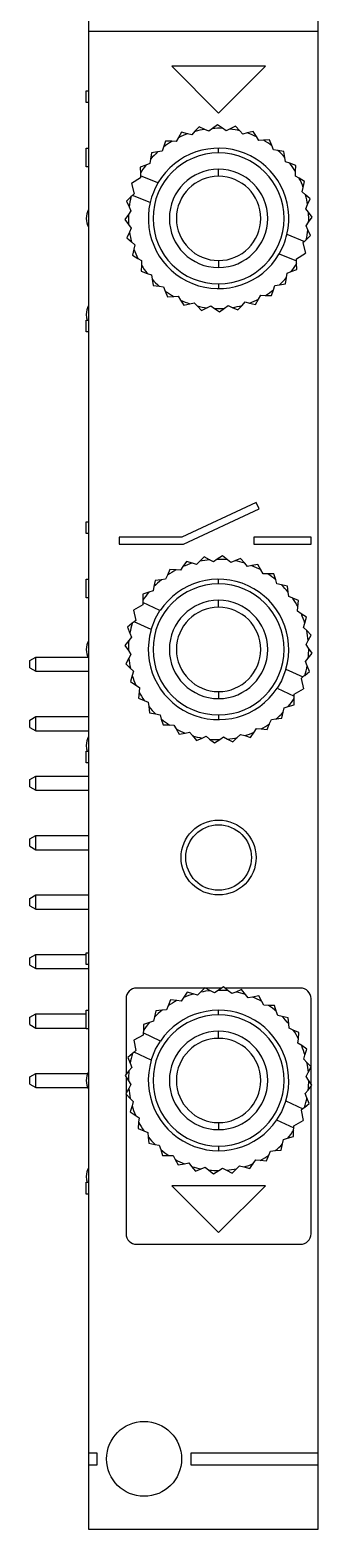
# Model space of a CAD drawing. Extents: x 437 to 795, y 364 to 621.
# Drawn here: x 605.2 to 629.8, y 364.3 to 492.4 of the extents above; entities that cross this region are included whole.
import ezdxf

# ---------------------------------------------------------------- set-up
doc = ezdxf.new("R2010")
doc.units = 0
doc.layers.get('0').update_dxf_attribs({"linetype": 'CONTINUOUS'})

msp = doc.modelspace()

# ---------------------------------------------------------------- linework, layer by layer
at = {"color": 7, "linetype": 'CONTINUOUS'}
for p, q in [((610.24, 493.34), (610.24, 492.34)), ((629.84, 492.34), (629.84, 493.34)), ((610.24, 492.34), (629.84, 492.34)), ((610.24, 492.34), (610.24, 370.84)), ((629.84, 370.84), (629.84, 492.34)), ((625.34, 489.33), (617.34, 489.33)), ((617.34, 489.33), (621.34, 485.33)), ((621.34, 485.33), (625.34, 489.33)), ((610.04, 486.23), (610.04, 487.23)), ((610.04, 487.23), (610.24, 487.23)), ((610.24, 486.23), (610.04, 486.23)), ((621.24, 484.33), (620.81, 484.02)), ((621.67, 484.03), (621.24, 484.33)), ((622.8, 484.2), (622.32, 483.97)), ((623.16, 483.82), (622.8, 484.2)), ((616.81, 482.93), (616.63, 482.43)), ((617.34, 482.92), (616.81, 482.93)), ((617.72, 482.9), (617.34, 482.92)), ((617.91, 483.23), (617.72, 482.9)), ((618.18, 483.69), (617.91, 483.23)), ((618.7, 483.57), (618.18, 483.69)), ((619.07, 483.48), (618.7, 483.57)), ((619.32, 483.77), (619.07, 483.48)), ((619.68, 484.16), (619.32, 483.77)), ((620.16, 483.94), (619.68, 484.16)), ((620.51, 483.79), (620.16, 483.94)), ((620.81, 484.02), (620.51, 483.79)), ((621.98, 483.81), (621.67, 484.03)), ((622.32, 483.97), (621.98, 483.81)), ((623.42, 483.54), (623.16, 483.82)), ((623.79, 483.63), (623.42, 483.54)), ((624.3, 483.76), (623.79, 483.63)), ((624.59, 483.32), (624.3, 483.76)), ((624.79, 482.99), (624.59, 483.32)), ((625.17, 483.01), (624.79, 482.99)), ((625.7, 483.04), (625.17, 483.01)), ((625.88, 482.55), (625.7, 483.04)), ((610.04, 480.73), (610.04, 482.33)), ((610.04, 482.33), (610.24, 482.33)), ((615.61, 481.92), (615.53, 481.4)), ((616.13, 482.01), (615.61, 481.92)), ((616.51, 482.07), (616.13, 482.01)), ((616.63, 482.43), (616.51, 482.07)), ((621.34, 481.93), (621.34, 482.33)), ((626.02, 482.19), (625.88, 482.55)), ((626.4, 482.14), (626.02, 482.19)), ((626.92, 482.06), (626.4, 482.14)), ((627.01, 481.54), (626.92, 482.06)), ((610.24, 480.73), (610.04, 480.73)), ((615.12, 480.88), (614.63, 480.7)), ((614.63, 480.7), (614.66, 480.17)), ((615.48, 481.02), (615.12, 480.88)), ((615.53, 481.4), (615.48, 481.02)), ((621.34, 479.93), (621.34, 480.53)), ((627.07, 481.16), (627.01, 481.54)), ((627.43, 481.04), (627.07, 481.16)), ((627.93, 480.86), (627.43, 481.04)), ((627.9, 479.95), (627.92, 480.33)), ((627.92, 480.33), (627.93, 480.86)), ((614.68, 479.79), (613.91, 479.3)), ((613.91, 479.3), (614.13, 478.42)), ((614.66, 480.17), (614.67, 479.97)), ((616.16, 479.37), (614.67, 479.97)), ((614.67, 479.97), (614.68, 479.79)), ((628.23, 479.76), (627.9, 479.95)), ((628.69, 479.49), (628.23, 479.76)), ((628.57, 478.97), (628.69, 479.49)), ((613.85, 478.16), (613.47, 477.8)), ((613.47, 477.8), (613.7, 477.32)), ((614, 478.3), (613.85, 478.16)), ((614.13, 478.42), (614, 478.3)), ((615.49, 477.7), (614, 478.3)), ((628.48, 478.6), (628.57, 478.97)), ((628.77, 478.35), (628.48, 478.6)), ((629.16, 477.99), (628.77, 478.35)), ((628.94, 477.51), (629.16, 477.99)), ((613.64, 476.67), (613.34, 476.24)), ((613.86, 476.98), (613.64, 476.67)), ((613.7, 477.32), (613.86, 476.98)), ((628.79, 477.16), (628.94, 477.51)), ((629.02, 476.86), (628.79, 477.16)), ((629.33, 476.43), (629.02, 476.86)), ((613.34, 476.24), (613.65, 475.81)), ((613.65, 475.81), (613.88, 475.51)), ((613.88, 475.51), (613.73, 475.16)), ((628.81, 475.69), (629.03, 476)), ((628.97, 475.35), (628.81, 475.69)), ((629.2, 474.87), (628.97, 475.35)), ((629.03, 476), (629.33, 476.43)), ((613.73, 475.16), (613.51, 474.68)), ((613.51, 474.68), (613.9, 474.32)), ((613.9, 474.32), (614.19, 474.07)), ((614.19, 474.07), (614.1, 473.7)), ((627.18, 474.97), (628.67, 474.37)), ((628.67, 474.37), (628.54, 474.25)), ((628.54, 474.25), (628.76, 473.37)), ((628.82, 474.51), (628.67, 474.37)), ((628.82, 474.51), (629.2, 474.87)), ((614.1, 473.7), (613.98, 473.18)), ((613.98, 473.18), (614.44, 472.91)), ((614.44, 472.91), (614.77, 472.72)), ((614.77, 472.72), (614.75, 472.34)), ((621.34, 472.73), (621.34, 472.13)), ((626.51, 473.3), (628, 472.7)), ((627.99, 472.88), (628.76, 473.37)), ((628, 472.7), (627.99, 472.88)), ((628.01, 472.5), (628, 472.7)), ((614.75, 472.34), (614.74, 471.81)), ((614.74, 471.81), (615.24, 471.63)), ((615.24, 471.63), (615.6, 471.51)), ((615.6, 471.51), (615.66, 471.13)), ((627.14, 471.27), (627.19, 471.65)), ((627.19, 471.65), (627.55, 471.78)), ((627.55, 471.78), (628.04, 471.97)), ((628.04, 471.97), (628.01, 472.5)), ((615.66, 471.13), (615.75, 470.61)), ((615.75, 470.61), (616.27, 470.53)), ((616.27, 470.53), (616.65, 470.48)), ((616.65, 470.48), (616.79, 470.12)), ((616.79, 470.12), (616.97, 469.63)), ((621.34, 470.73), (621.34, 470.33)), ((625.86, 469.74), (626.04, 470.24)), ((626.04, 470.24), (626.16, 470.6)), ((626.16, 470.6), (626.54, 470.66)), ((626.54, 470.66), (627.06, 470.75)), ((627.06, 470.75), (627.14, 471.27)), ((616.97, 469.63), (617.5, 469.66)), ((617.5, 469.66), (617.88, 469.68)), ((617.88, 469.68), (618.08, 469.35)), ((618.08, 469.35), (618.37, 468.91)), ((618.37, 468.91), (618.88, 469.04)), ((618.88, 469.04), (619.25, 469.13)), ((619.25, 469.13), (619.51, 468.85)), ((619.51, 468.85), (619.87, 468.47)), ((620.35, 468.7), (620.69, 468.86)), ((620.69, 468.86), (621, 468.64)), ((621.86, 468.65), (622.16, 468.88)), ((622.16, 468.88), (622.51, 468.73)), ((622.99, 468.51), (623.35, 468.9)), ((623.35, 468.9), (623.6, 469.19)), ((623.6, 469.19), (623.97, 469.1)), ((623.97, 469.1), (624.49, 468.98)), ((624.49, 468.98), (624.76, 469.44)), ((624.76, 469.44), (624.95, 469.76)), ((624.95, 469.76), (625.33, 469.75)), ((625.33, 469.75), (625.86, 469.74)), ((610.04, 466.63), (610.04, 467.63)), ((610.04, 467.63), (610.24, 467.63)), ((619.87, 468.47), (620.35, 468.7)), ((621, 468.64), (621.43, 468.34)), ((621.43, 468.34), (621.86, 468.65)), ((622.51, 468.73), (622.99, 468.51)), ((610.24, 466.63), (610.04, 466.63)), ((624.55, 452.06), (618.2, 449.1)), ((618.34, 448.5), (624.8, 451.52)), ((624.8, 451.52), (624.55, 452.06)), ((610.04, 449.4), (610.04, 450.4)), ((610.04, 450.4), (610.24, 450.4)), ((610.24, 449.4), (610.04, 449.4)), ((618.2, 449.1), (612.84, 449.1)), ((612.84, 449.1), (612.84, 448.5)), ((612.84, 448.5), (618.34, 448.5)), ((624.34, 449.1), (624.34, 448.5)), ((629.24, 449.1), (624.34, 449.1)), ((624.34, 448.5), (629.24, 448.5)), ((629.24, 448.5), (629.24, 449.1)), ((618.59, 447.02), (618.29, 446.58)), ((619.1, 446.87), (618.59, 447.02)), ((619.73, 447.04), (619.46, 446.77)), ((620.11, 447.41), (619.73, 447.04)), ((620.58, 447.17), (620.11, 447.41)), ((620.91, 446.99), (620.58, 447.17)), ((621.23, 447.2), (620.91, 446.99)), ((621.67, 447.5), (621.23, 447.2)), ((622.09, 447.17), (621.67, 447.5)), ((622.38, 446.93), (622.09, 447.17)), ((622.73, 447.08), (622.38, 446.93)), ((623.22, 447.28), (622.73, 447.08)), ((623.57, 446.87), (623.22, 447.28)), ((616.97, 445.85), (616.82, 445.5)), ((617.17, 446.34), (616.97, 445.85)), ((617.7, 446.29), (617.17, 446.34)), ((618.08, 446.26), (617.7, 446.29)), ((618.29, 446.58), (618.08, 446.26)), ((619.46, 446.77), (619.1, 446.87)), ((623.81, 446.58), (623.57, 446.87)), ((624.19, 446.66), (623.81, 446.58)), ((624.7, 446.76), (624.19, 446.66)), ((624.96, 446.3), (624.7, 446.76)), ((625.15, 445.96), (624.96, 446.3)), ((625.53, 445.96), (625.15, 445.96)), ((626.06, 445.96), (625.53, 445.96)), ((626.22, 445.46), (626.06, 445.96)), ((610.04, 443.9), (610.04, 445.5)), ((610.04, 445.5), (610.24, 445.5)), ((615.74, 444.5), (615.38, 444.39)), ((615.82, 444.88), (615.74, 444.5)), ((615.92, 445.39), (615.82, 444.88)), ((616.45, 445.45), (615.92, 445.39)), ((616.82, 445.5), (616.45, 445.45)), ((621.34, 445.1), (621.34, 445.5)), ((626.33, 445.1), (626.22, 445.46)), ((626.71, 445.02), (626.33, 445.1)), ((627.22, 444.92), (626.71, 445.02)), ((627.28, 444.39), (627.22, 444.92)), ((610.24, 443.9), (610.04, 443.9)), ((614.87, 443.31), (614.08, 442.87)), ((614.88, 443.5), (614.87, 443.31)), ((615.38, 444.39), (614.88, 444.22)), ((614.88, 444.22), (614.88, 443.7)), ((614.88, 443.7), (614.88, 443.5)), ((616.33, 442.82), (614.88, 443.5)), ((621.34, 443.1), (621.34, 443.7)), ((627.33, 444.02), (627.28, 444.39)), ((627.68, 443.87), (627.33, 444.02)), ((628.17, 443.67), (627.68, 443.87)), ((628.12, 443.14), (628.17, 443.67)), ((614.08, 442.87), (614.26, 441.98)), ((614.26, 441.98), (614.12, 441.86)), ((628.09, 442.76), (628.12, 443.14)), ((628.41, 442.55), (628.09, 442.76)), ((628.85, 442.25), (628.41, 442.55)), ((628.7, 441.74), (628.85, 442.25)), ((613.97, 441.74), (613.56, 441.39)), ((613.56, 441.39), (613.76, 440.9)), ((613.76, 440.9), (613.91, 440.55)), ((614.12, 441.86), (613.97, 441.74)), ((615.58, 441.19), (614.12, 441.86)), ((628.6, 441.38), (628.7, 441.74)), ((628.87, 441.11), (628.6, 441.38)), ((629.24, 440.73), (628.87, 441.11)), ((629, 440.26), (629.24, 440.73)), ((613.67, 440.26), (613.34, 439.84)), ((613.34, 439.84), (613.64, 439.4)), ((613.64, 439.4), (613.85, 439.08)), ((613.91, 440.55), (613.67, 440.26)), ((628.82, 439.93), (629, 440.26)), ((629.03, 439.61), (628.82, 439.93)), ((629.33, 439.17), (629.03, 439.61)), ((605.23, 438.55), (605.74, 438.84)), ((605.23, 437.92), (605.23, 438.55)), ((605.74, 437.63), (605.74, 438.84)), ((605.74, 438.84), (610.19, 438.84)), ((613.67, 438.75), (613.43, 438.28)), ((613.43, 438.28), (613.8, 437.9)), ((613.85, 439.08), (613.67, 438.75)), ((628.76, 438.46), (629, 438.75)), ((628.91, 438.11), (628.76, 438.46)), ((629.11, 437.62), (628.91, 438.11)), ((629, 438.75), (629.33, 439.17)), ((605.23, 437.92), (605.74, 437.63)), ((605.74, 437.63), (610.24, 437.63)), ((613.8, 437.9), (614.07, 437.63)), ((613.97, 437.27), (613.82, 436.76)), ((614.07, 437.63), (613.97, 437.27)), ((627.09, 437.82), (628.55, 437.15)), ((628.55, 437.15), (628.41, 437.03)), ((628.41, 437.03), (628.59, 436.14)), ((628.7, 437.27), (628.55, 437.15)), ((628.7, 437.27), (629.11, 437.62)), ((613.82, 436.76), (614.26, 436.46)), ((614.26, 436.46), (614.58, 436.25)), ((614.55, 435.87), (614.5, 435.34)), ((614.58, 436.25), (614.55, 435.87)), ((621.34, 435.9), (621.34, 435.3)), ((626.34, 436.19), (627.79, 435.51)), ((627.79, 435.51), (627.8, 435.69)), ((627.79, 435.31), (627.79, 435.51)), ((627.8, 435.69), (628.59, 436.14)), ((614.5, 435.34), (614.99, 435.14)), ((614.99, 435.14), (615.34, 434.99)), ((615.34, 434.99), (615.39, 434.62)), ((615.39, 434.62), (615.45, 434.09)), ((626.85, 434.13), (626.93, 434.51)), ((626.93, 434.51), (627.29, 434.62)), ((627.29, 434.62), (627.79, 434.78)), ((627.79, 434.78), (627.79, 435.31)), ((605.23, 433.47), (605.74, 433.76)), ((605.23, 432.84), (605.23, 433.47)), ((605.74, 432.55), (605.74, 433.76)), ((605.74, 433.76), (610.24, 433.76)), ((615.45, 434.09), (615.96, 433.99)), ((615.96, 433.99), (616.34, 433.91)), ((616.34, 433.91), (616.45, 433.55)), ((616.45, 433.55), (616.61, 433.05)), ((616.61, 433.05), (617.14, 433.05)), ((617.14, 433.05), (617.52, 433.04)), ((617.52, 433.04), (617.71, 432.71)), ((621.34, 433.9), (621.34, 433.5)), ((625.5, 432.67), (625.7, 433.16)), ((625.7, 433.16), (625.85, 433.51)), ((625.85, 433.51), (626.22, 433.56)), ((626.22, 433.56), (626.75, 433.62)), ((626.75, 433.62), (626.85, 434.13)), ((605.23, 432.84), (605.74, 432.55)), ((605.74, 432.55), (610.24, 432.55)), ((617.71, 432.71), (617.97, 432.25)), ((617.97, 432.25), (618.49, 432.35)), ((618.49, 432.35), (618.86, 432.43)), ((618.86, 432.43), (619.1, 432.14)), ((619.1, 432.14), (619.45, 431.73)), ((619.45, 431.73), (619.94, 431.93)), ((619.94, 431.93), (620.29, 432.08)), ((620.29, 432.08), (620.58, 431.84)), ((620.58, 431.84), (621, 431.51)), ((621, 431.51), (621.44, 431.81)), ((621.44, 431.81), (621.76, 432.02)), ((621.76, 432.02), (622.09, 431.84)), ((622.09, 431.84), (622.56, 431.6)), ((622.56, 431.6), (622.94, 431.97)), ((622.94, 431.97), (623.21, 432.24)), ((623.21, 432.24), (623.57, 432.14)), ((623.57, 432.14), (624.08, 431.99)), ((624.08, 431.99), (624.38, 432.43)), ((624.38, 432.43), (624.59, 432.75)), ((624.59, 432.75), (624.97, 432.72)), ((624.97, 432.72), (625.5, 432.67)), ((610.04, 429.8), (610.04, 430.8)), ((610.04, 430.8), (610.24, 430.8)), ((610.24, 429.8), (610.04, 429.8)), ((605.23, 428.39), (605.74, 428.68)), ((605.23, 427.76), (605.23, 428.39)), ((605.74, 427.47), (605.74, 428.68)), ((605.74, 428.68), (610.24, 428.68)), ((605.23, 427.76), (605.74, 427.47)), ((605.74, 427.47), (610.24, 427.47)), ((605.23, 423.31), (605.74, 423.6)), ((605.23, 422.68), (605.23, 423.31)), ((605.74, 422.39), (605.74, 423.6)), ((605.74, 423.6), (610.24, 423.6)), ((605.23, 422.68), (605.74, 422.39)), ((605.74, 422.39), (610.24, 422.39)), ((605.23, 418.23), (605.74, 418.52)), ((605.23, 417.6), (605.23, 418.23)), ((605.23, 417.6), (605.74, 417.31)), ((605.74, 417.31), (605.74, 418.52)), ((605.74, 418.52), (610.24, 418.52)), ((605.74, 417.31), (610.24, 417.31)), ((605.23, 413.15), (605.74, 413.44)), ((605.23, 412.52), (605.23, 413.15)), ((605.23, 412.52), (605.74, 412.23)), ((605.74, 412.23), (605.74, 413.44)), ((605.74, 413.44), (610.04, 413.44)), ((610.04, 412.57), (610.04, 413.57)), ((610.04, 413.57), (610.24, 413.57)), ((610.24, 412.57), (610.04, 412.57)), ((605.74, 412.23), (610.24, 412.23)), ((620.17, 410.57), (614.34, 410.57)), ((618.66, 410.21), (618.36, 409.78)), ((619.17, 410.06), (618.66, 410.21)), ((619.53, 409.95), (619.17, 410.06)), ((619.8, 410.22), (619.53, 409.95)), ((620.18, 410.59), (619.8, 410.22)), ((620.65, 410.34), (620.18, 410.59)), ((621.61, 410.57), (620.21, 410.57)), ((620.99, 410.17), (620.65, 410.34)), ((621.31, 410.37), (620.99, 410.17)), ((621.75, 410.66), (621.31, 410.37)), ((622.16, 410.33), (621.75, 410.66)), ((628.34, 410.57), (621.86, 410.57)), ((622.46, 410.09), (622.16, 410.33)), ((622.81, 410.23), (622.46, 410.09)), ((623.3, 410.43), (622.81, 410.23)), ((623.64, 410.02), (623.3, 410.43)), ((623.88, 409.73), (623.64, 410.02)), ((624.77, 409.9), (624.25, 409.8)), ((625.03, 409.43), (624.77, 409.9)), ((610.04, 407.07), (610.04, 408.67)), ((610.04, 408.67), (610.24, 408.67)), ((613.44, 409.67), (613.44, 403.2)), ((615.98, 408.62), (615.87, 408.1)), ((616.5, 408.67), (615.98, 408.62)), ((616.88, 408.71), (616.5, 408.67)), ((617.03, 409.06), (616.88, 408.71)), ((617.24, 409.55), (617.03, 409.06)), ((617.77, 409.5), (617.24, 409.55)), ((618.15, 409.46), (617.77, 409.5)), ((618.36, 409.78), (618.15, 409.46)), ((621.34, 408.27), (621.34, 408.67)), ((624.25, 409.8), (623.88, 409.73)), ((625.21, 409.1), (625.03, 409.43)), ((625.59, 409.09), (625.21, 409.1)), ((626.12, 409.09), (625.59, 409.09)), ((626.27, 408.58), (626.12, 409.09)), ((629.24, 403.84), (629.24, 409.67)), ((605.23, 408.07), (605.74, 408.36)), ((605.23, 407.44), (605.23, 408.07)), ((605.23, 407.44), (605.74, 407.15)), ((605.74, 407.15), (605.74, 408.36)), ((605.74, 408.36), (610.04, 408.36)), ((615.43, 407.61), (614.92, 407.46)), ((614.92, 407.46), (614.92, 406.93)), ((615.79, 407.73), (615.43, 407.61)), ((615.87, 408.1), (615.79, 407.73)), ((626.39, 408.22), (626.27, 408.58)), ((626.76, 408.14), (626.39, 408.22)), ((627.28, 408.03), (626.76, 408.14)), ((627.33, 407.51), (627.28, 408.03)), ((627.37, 407.13), (627.33, 407.51)), ((605.74, 407.15), (610.04, 407.15)), ((610.24, 407.07), (610.04, 407.07)), ((614.91, 406.55), (614.11, 406.11)), ((614.11, 406.11), (614.28, 405.22)), ((614.92, 406.93), (614.91, 406.73)), ((616.37, 406.04), (614.91, 406.73)), ((614.91, 406.73), (614.91, 406.55)), ((621.34, 406.27), (621.34, 406.87)), ((627.72, 406.98), (627.37, 407.13)), ((628.21, 406.77), (627.72, 406.98)), ((628.12, 405.86), (628.16, 406.24)), ((628.16, 406.24), (628.21, 406.77)), ((613.99, 404.98), (613.58, 404.64)), ((614.14, 405.1), (613.99, 404.98)), ((614.28, 405.22), (614.14, 405.1)), ((615.59, 404.41), (614.14, 405.1)), ((628.44, 405.65), (628.12, 405.86)), ((628.87, 405.35), (628.44, 405.65)), ((628.62, 404.48), (628.72, 404.84)), ((628.72, 404.84), (628.87, 405.35)), ((613.68, 403.5), (613.35, 403.09)), ((613.58, 404.64), (613.78, 404.15)), ((613.92, 403.79), (613.68, 403.5)), ((613.78, 404.15), (613.92, 403.79)), ((628.88, 404.21), (628.62, 404.48)), ((629.25, 403.83), (628.88, 404.21)), ((629, 403.36), (629.25, 403.83)), ((629.24, 402.4), (629.24, 403.8)), ((605.23, 402.99), (605.74, 403.28)), ((605.23, 402.36), (605.23, 402.99)), ((605.23, 402.36), (605.74, 402.07)), ((605.74, 402.07), (605.74, 403.28)), ((605.74, 403.28), (610.16, 403.28)), ((613.35, 403.09), (613.64, 402.65)), ((613.44, 402.95), (613.44, 401.55)), ((613.64, 402.65), (613.84, 402.33)), ((613.84, 402.33), (613.67, 401.99)), ((628.83, 403.02), (629, 403.36)), ((629.03, 402.7), (628.83, 403.02)), ((628.99, 401.85), (629.32, 402.26)), ((629.32, 402.26), (629.03, 402.7)), ((605.74, 402.07), (610.16, 402.07)), ((613.67, 401.99), (613.42, 401.52)), ((613.42, 401.52), (613.79, 401.14)), ((613.44, 401.51), (613.44, 389.57)), ((613.79, 401.14), (614.05, 400.87)), ((627.08, 400.94), (628.53, 400.25)), ((628.75, 401.55), (628.99, 401.85)), ((628.89, 401.2), (628.75, 401.55)), ((629.09, 400.71), (628.89, 401.2)), ((629.24, 389.57), (629.24, 402.15)), ((613.95, 400.51), (613.8, 400)), ((613.8, 400), (614.23, 399.7)), ((614.05, 400.87), (613.95, 400.51)), ((614.23, 399.7), (614.55, 399.49)), ((628.53, 400.25), (628.39, 400.13)), ((628.39, 400.13), (628.56, 399.24)), ((628.68, 400.37), (628.53, 400.25)), ((628.68, 400.37), (629.09, 400.71)), ((614.51, 399.11), (614.46, 398.58)), ((614.46, 398.58), (614.95, 398.37)), ((614.55, 399.49), (614.51, 399.11)), ((614.95, 398.37), (615.3, 398.22)), ((621.34, 399.07), (621.34, 398.47)), ((626.3, 399.31), (627.76, 398.62)), ((627.75, 398.42), (627.76, 398.62)), ((627.75, 397.89), (627.75, 398.42)), ((627.76, 398.8), (628.56, 399.24)), ((627.76, 398.62), (627.76, 398.8)), ((615.3, 398.22), (615.34, 397.84)), ((615.34, 397.84), (615.39, 397.32)), ((615.39, 397.32), (615.91, 397.21)), ((615.91, 397.21), (616.28, 397.13)), ((616.28, 397.13), (616.4, 396.77)), ((621.34, 397.07), (621.34, 396.67)), ((626.69, 396.73), (626.8, 397.25)), ((626.8, 397.25), (626.88, 397.62)), ((626.88, 397.62), (627.24, 397.74)), ((627.24, 397.74), (627.75, 397.89)), ((616.4, 396.77), (616.55, 396.26)), ((616.55, 396.26), (617.08, 396.26)), ((617.08, 396.26), (617.46, 396.25)), ((617.46, 396.25), (617.64, 395.92)), ((617.64, 395.92), (617.9, 395.45)), ((624.31, 395.57), (624.52, 395.89)), ((624.52, 395.89), (624.9, 395.85)), ((624.9, 395.85), (625.43, 395.8)), ((625.43, 395.8), (625.64, 396.29)), ((625.64, 396.29), (625.79, 396.64)), ((625.79, 396.64), (626.17, 396.68)), ((626.17, 396.68), (626.69, 396.73)), ((617.9, 395.45), (618.42, 395.55)), ((618.42, 395.55), (618.79, 395.62)), ((618.79, 395.62), (619.03, 395.33)), ((619.03, 395.33), (619.37, 394.92)), ((619.37, 394.92), (619.86, 395.12)), ((619.86, 395.12), (620.21, 395.26)), ((620.21, 395.26), (620.51, 395.02)), ((620.51, 395.02), (620.92, 394.69)), ((620.92, 394.69), (621.36, 394.97)), ((621.36, 394.97), (621.68, 395.18)), ((621.68, 395.18), (622.02, 395.01)), ((622.02, 395.01), (622.49, 394.76)), ((622.49, 394.76), (622.87, 395.13)), ((622.87, 395.13), (623.14, 395.39)), ((623.14, 395.39), (623.5, 395.29)), ((623.5, 395.29), (624.01, 395.14)), ((624.01, 395.14), (624.31, 395.57)), ((610.04, 392.97), (610.04, 393.97)), ((610.04, 393.97), (610.24, 393.97)), ((617.34, 393.67), (621.34, 389.67)), ((625.34, 393.67), (617.34, 393.67)), ((621.34, 389.67), (625.34, 393.67)), ((610.24, 392.97), (610.04, 392.97)), ((614.34, 388.67), (628.34, 388.67)), ((610.24, 370.84), (610.24, 369.84)), ((610.98, 370.84), (610.24, 370.84)), ((610.98, 369.84), (610.98, 370.84)), ((618.98, 370.84), (618.98, 369.84)), ((629.84, 370.84), (618.98, 370.84)), ((629.84, 369.84), (629.84, 370.84)), ((610.24, 369.84), (610.98, 369.84)), ((610.24, 369.84), (610.24, 364.34)), ((618.98, 369.84), (629.84, 369.84)), ((629.84, 364.34), (629.84, 369.84)), ((610.24, 364.34), (629.84, 364.34))]:
    msp.add_line(p, q, dxfattribs=at)
at = {"color": 7, "linetype": 'CONTINUOUS', "flags": 128}
for points in [[(610.04, 468.13), (610.06, 467.84), (610.12, 467.63)], [(615.58, 441.19), (615.96, 442.18), (616.33, 442.82)], [(627.09, 437.82), (626.71, 436.83), (626.34, 436.19)], [(610.04, 431.3), (610.06, 431.01), (610.12, 430.8)], [(615.59, 404.41), (615.96, 405.35), (616.37, 406.04)], [(627.08, 400.94), (626.71, 400), (626.3, 399.31)], [(610.04, 394.47), (610.06, 394.18), (610.12, 393.97)]]:
    msp.add_lwpolyline(points, dxfattribs=at)
at = {"color": 7, "linetype": 'CONTINUOUS'}
for centre, radius in [((621.34, 421.72), 3.2), ((621.34, 421.72), 2.8), ((614.98, 370.34), 3.2)]:
    msp.add_circle(centre, radius, dxfattribs=at)
for centre, radius, start, end in [((621.34, 476.33), 7.7, 121.2793, 127.6471), ((621.34, 476.33), 7.7, 110.0293, 116.3971), ((621.34, 476.33), 7.7, 98.7793, 105.1471), ((621.34, 476.33), 7.7, 87.5293, 93.8971), ((621.34, 476.33), 7.7, 76.2793, 82.6471), ((621.34, 476.33), 7.7, 65.0293, 71.3971), ((621.34, 476.33), 7.7, 53.7793, 60.1471), ((621.34, 476.33), 7.7, 132.5293, 138.8971), ((621.34, 476.33), 5.6, 90, 270), ((621.34, 476.33), 6, 346.8401, 149.5863), ((621.34, 476.33), 5.6, 270, 90), ((621.34, 476.33), 7.7, 42.5293, 48.8971), ((621.34, 476.33), 7.7, 143.7793, 150.1471), ((621.34, 476.33), 4.2, 90, 270), ((621.34, 476.33), 4.2, 270, 90), ((621.34, 476.33), 7.7, 31.2793, 37.6471), ((621.34, 476.33), 6, 149.5863, 166.8401), ((621.34, 476.33), 3.6, 90, 270), ((621.34, 476.33), 3.6, 270, 90), ((621.34, 476.33), 7.7, 20.0293, 26.3971), ((621.34, 476.33), 7.7, 166.2793, 172.6471), ((621.34, 476.33), 7.7, 8.7793, 15.1471), ((611.54, 476.33), 1.5, 150.0736, 180), ((621.34, 476.33), 7.7, 177.5293, 183.8971), ((621.34, 476.33), 6, 166.8401, 329.5863), ((621.34, 476.33), 7.7, 357.5293, 3.8971), ((611.54, 476.33), 1.5, 180, 209.9264), ((621.34, 476.33), 7.7, 346.2793, 352.6471), ((621.34, 476.33), 7.7, 188.7793, 195.1471), ((621.34, 476.33), 6, 329.5863, 346.8401), ((621.34, 476.33), 7.7, 200.0293, 206.3971), ((621.34, 476.33), 7.7, 211.2793, 217.6471), ((621.34, 476.33), 7.7, 323.7793, 330.1471), ((621.34, 476.33), 7.7, 222.5293, 228.8971), ((621.34, 476.33), 7.7, 233.7793, 240.1471), ((621.34, 476.33), 7.7, 301.2793, 307.6471), ((621.34, 476.33), 7.7, 312.5293, 318.8971), ((611.54, 468.13), 1.5, 150.0736, 180), ((621.34, 476.33), 7.7, 245.0293, 251.3971), ((621.34, 476.33), 7.7, 256.2793, 262.6471), ((621.34, 476.33), 7.7, 278.7793, 285.1471), ((621.34, 476.33), 7.7, 290.0293, 296.3971), ((621.34, 476.33), 7.7, 267.5293, 273.8971), ((621.34, 439.5), 7.7, 95.6587, 102.0264), ((621.34, 439.5), 7.7, 84.4087, 90.7764), ((621.34, 439.5), 7.7, 73.1587, 79.5264), ((621.34, 439.5), 7.7, 118.1587, 124.5264), ((621.34, 439.5), 7.7, 106.9087, 113.2764), ((621.34, 439.5), 7.7, 61.9087, 68.2764), ((621.34, 439.5), 7.7, 50.6587, 57.0264), ((621.34, 439.5), 5.6, 90, 270), ((621.34, 439.5), 7.7, 129.4087, 135.7764), ((621.34, 439.5), 6, 343.7195, 146.4656), ((621.34, 439.5), 5.6, 270, 90), ((621.34, 439.5), 7.7, 39.4087, 45.7764), ((621.34, 439.5), 7.7, 140.6587, 147.0264), ((621.34, 439.5), 4.2, 90, 270), ((621.34, 439.5), 4.2, 270, 90), ((621.34, 439.5), 7.7, 28.1587, 34.5264), ((621.34, 439.5), 3.6, 90, 270), ((621.34, 439.5), 3.6, 270, 90), ((621.34, 439.5), 7.7, 16.9087, 23.2764), ((621.34, 439.5), 7.7, 163.1587, 169.5264), ((621.34, 439.5), 6, 163.7195, 326.4656), ((621.34, 439.5), 7.7, 5.6587, 12.0264), ((611.54, 439.5), 1.5, 150.0736, 180), ((611.54, 439.5), 1.5, 180, 209.9264), ((621.34, 439.5), 7.7, 174.4087, 180.7764), ((621.34, 439.5), 7.7, 354.4087, 0.7764), ((621.34, 439.5), 7.7, 185.6587, 192.0264), ((621.34, 439.5), 7.7, 343.1587, 349.5264), ((621.34, 439.5), 7.7, 196.9087, 203.2764), ((621.34, 439.5), 7.7, 208.1587, 214.5264), ((621.34, 439.5), 7.7, 219.4087, 225.7764), ((621.34, 439.5), 7.7, 320.6587, 327.0264), ((621.34, 439.5), 7.7, 230.6587, 237.0264), ((621.34, 439.5), 7.7, 298.1587, 304.5264), ((621.34, 439.5), 7.7, 309.4087, 315.7764), ((611.54, 431.3), 1.5, 150.0736, 180), ((621.34, 439.5), 7.7, 241.9087, 248.2764), ((621.34, 439.5), 7.7, 253.1587, 259.5264), ((621.34, 439.5), 7.7, 264.4087, 270.7764), ((621.34, 439.5), 7.7, 275.6587, 282.0264), ((621.34, 439.5), 7.7, 286.9087, 293.2764), ((614.34, 409.67), 0.9, 90, 180), ((621.34, 402.67), 7.7, 106.3513, 112.7191), ((621.34, 402.67), 7.7, 95.1013, 101.4691), ((621.34, 402.67), 7.7, 83.8513, 90.2191), ((621.34, 402.67), 7.7, 72.6013, 78.9691), ((628.34, 409.67), 0.9, 0, 90), ((621.34, 402.67), 7.7, 128.8513, 135.2191), ((621.34, 402.67), 6, 343.1621, 145.9083), ((621.34, 402.67), 7.7, 117.6013, 123.9691), ((621.34, 402.67), 7.7, 61.3513, 67.7191), ((621.34, 402.67), 7.7, 50.1013, 56.4691), ((621.34, 402.67), 7.7, 140.1013, 146.4691), ((621.34, 402.67), 5.6, 90, 270), ((621.34, 402.67), 5.6, 270, 90), ((621.34, 402.67), 7.7, 38.8513, 45.2191), ((621.34, 402.67), 4.2, 90, 270), ((621.34, 402.67), 3.6, 90, 270), ((621.34, 402.67), 4.2, 270, 90), ((621.34, 402.67), 3.6, 270, 90), ((621.34, 402.67), 7.7, 27.6013, 33.9691), ((621.34, 402.67), 7.7, 162.6013, 168.9691), ((621.34, 402.67), 7.7, 16.3513, 22.7191), ((621.34, 402.67), 7.7, 173.8513, 180.2191), ((621.34, 402.67), 6, 163.1621, 325.9083), ((621.34, 402.67), 7.7, 5.1013, 11.4691), ((611.54, 402.67), 1.5, 150.0736, 180), ((611.54, 402.67), 1.5, 180, 209.9264), ((621.34, 402.67), 7.7, 353.8513, 0.2191), ((621.34, 402.67), 7.7, 185.1013, 191.4691), ((621.34, 402.67), 7.7, 342.6013, 348.9691), ((621.34, 402.67), 7.7, 196.3513, 202.7191), ((621.34, 402.67), 7.7, 207.6013, 213.9691), ((621.34, 402.67), 7.7, 320.1013, 326.4691), ((621.34, 402.67), 7.7, 218.8513, 225.2191), ((621.34, 402.67), 7.7, 308.8513, 315.2191), ((621.34, 402.67), 7.7, 230.1013, 236.4691), ((621.34, 402.67), 7.7, 241.3513, 247.7191), ((621.34, 402.67), 7.7, 297.6013, 303.9691), ((611.54, 394.47), 1.5, 150.0736, 180), ((621.34, 402.67), 7.7, 252.6013, 258.9691), ((621.34, 402.67), 7.7, 263.8513, 270.2191), ((621.34, 402.67), 7.7, 275.1013, 281.4691), ((621.34, 402.67), 7.7, 286.3513, 292.7191), ((614.34, 389.57), 0.9, 180, 270), ((628.34, 389.57), 0.9, 270, 0)]:
    msp.add_arc(centre, radius, start, end, dxfattribs=at)

doc.saveas('drawing.dxf')
